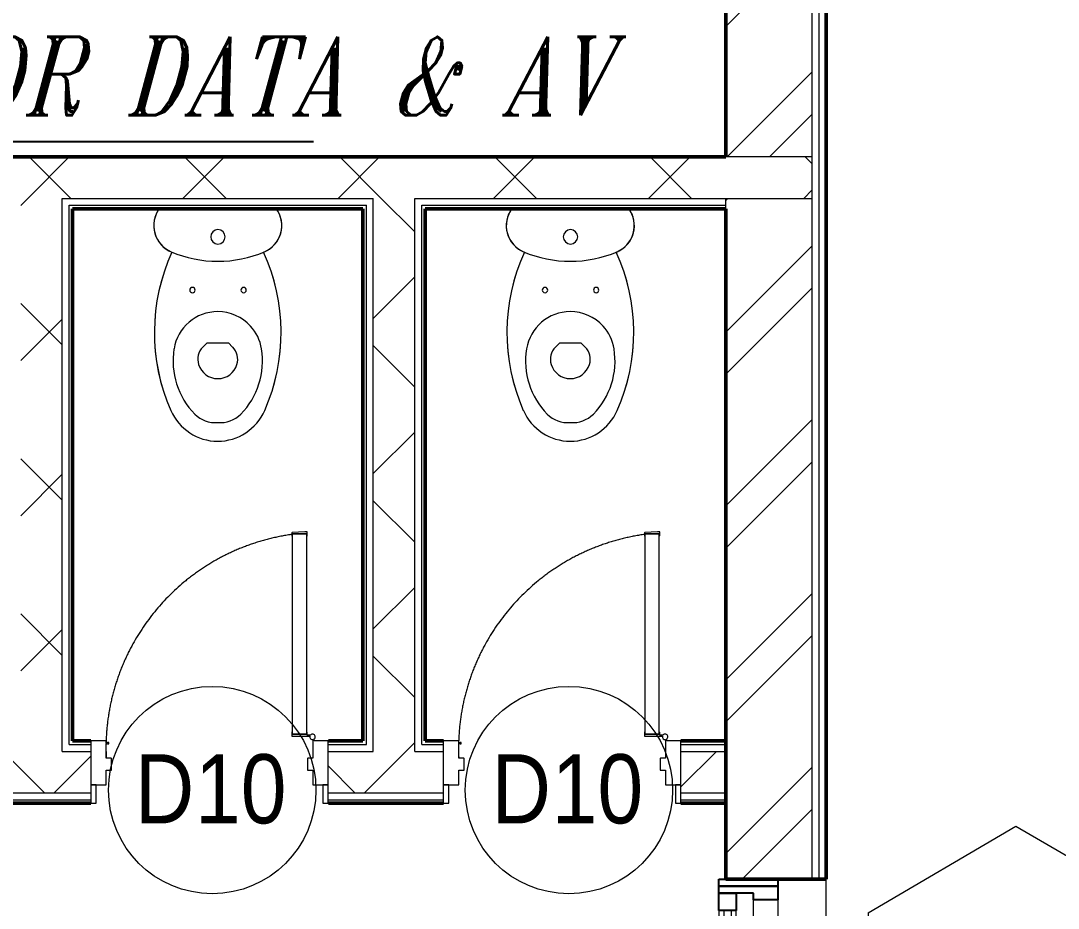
# Model space of a CAD drawing. Header units: millimetres. Extents: x -9358 to 257996, y -67499 to 9117.
# Drawn here: x 48860 to 51862, y -40282 to -37714 of the extents above; entities that cross this region are included whole.
import ezdxf
from ezdxf import colors
from ezdxf.entities.mleader import LeaderData, LeaderLine
from ezdxf.math import Vec2, Vec3

# ---------------------------------------------------------------- set-up
doc = ezdxf.new("R2010")
doc.units = ezdxf.units.MM
doc.header["$LTSCALE"] = 1000
doc.linetypes.add('Centre', pattern=[31.75, 6.35, -4.7625, 15.875, -4.7625])
for name, color, linetype, lineweight in [('A-DETL-GENF-1', 8, 'Continuous', 9), ('A-DOOR', 8, 'Continuous', 9), ('A-DOOR-2', 8, 'Centre', 9), ('A-DOR', 8, 'Continuous', 9), ('A-FLR-PAT', 8, 'Continuous', 18), ('A-TYP-DOR', 8, 'Continuous', 0), ('A-TYP-WIN', 8, 'Continuous', 0), ('A-WAL-CLD', 8, 'Continuous', 9), ('A-WAL-CMU', 8, 'Continuous', 50), ('A-WAL-PAT-1', 8, 'Continuous', 9), ('A-WIN', 8, 'Continuous', 9), ('A-WIN-1', 8, 'Continuous', 25), ('A-WIN-2', 8, 'Continuous', 18), ('P-SANR-FIXT', 8, 'Continuous', 9)]:
    doc.layers.add(name, color=color, linetype=linetype, lineweight=lineweight)
doc.layers.add('DATANET', color=4, linetype='Continuous')
doc.styles.add('Arial_7', font='arial.ttf', dxfattribs={"width": 0.85, "height": 200})
doc.styles.add('ELEC', font='romant.shx', dxfattribs={"width": 0.8, "oblique": 15, "height": 0.18})
pattern_1 = [(45, (0, 0), (-224.5064, 224.5064), []), (135, (0, 0), (-224.5064, -224.5064), [])]

# ---------------------------------------------------------------- blocks, each defined once
blk = doc.blocks.new('Window Tag - Window Tag-41068-01-Ground Floor Plan')
at = {"layer": 'A-TYP-WIN'}
for p, q in [((-4.506, 1.627), (-0.238, 4.142)), ((-0.238, 4.142), (4.181, 1.556)), ((-4.506, 1.627), (-4.506, -1.959)), ((4.181, 1.556), (4.181, -1.888)), ((-4.506, -1.959), (-0.238, -4.474)), ((-0.238, -4.474), (4.181, -1.888))]:
    blk.add_line(p, q, dxfattribs=at)
blk = doc.blocks.new('Door Tag - Door Tag-41184-01-Ground Floor Plan')
at = {"layer": 'A-TYP-DOR'}
blk.add_circle((0, 0), 3, dxfattribs=at)
blk = doc.blocks.new('WC w Cistern _5_ - 540 x 360mm-V67-01-Ground Floor Furniture Plan')
at = {"layer": 'P-SANR-FIXT'}
for p, q in [((-43.1, -430.6), (-30.8, -418.2)), ((-30.8, -418.2), (30.8, -418.2)), ((30.8, -418.2), (43.1, -430.6))]:
    blk.add_line(p, q, dxfattribs=at)
for centre, radius, start, end in [((-102.8, -78.7), 82.5, 143.2329, 246.8782), ((-102.8, -78.7), 82.5, 143.5196, 248.8192), ((102.8, -78.7), 82.5, 291.1808, 36.4804), ((102.8, -78.7), 82.5, 293.1218, 36.7671), ((0.6, -111.3), 20.9, 360, 180), ((0.6, -111.3), 20.9, 180, 360), ((375, -388.2), 558.4, 155.3545, 203.7969), ((375, -388.2), 558.4, 155.3903, 203.7969), ((0, 162.1), 344.3, 246.8782, 293.1218), ((-375, -388.2), 558.4, 336.2031, 24.6455), ((-375, -388.2), 558.4, 336.2031, 24.6097), ((-73.2, -265.4), 7.83, 0, 180), ((-73.2, -265.4), 7.83, 180, 360), ((74.8, -265.4), 7.83, 360, 180), ((74.8, -265.4), 7.83, 180, 360), ((0, -455.9), 128.2, 89.9985, 170.9061), ((0, -455.9), 128.2, 42.4453, 90.0015), ((0, -455.9), 128.2, 9.0939, 42.4453), ((90.5, -470.4), 219.9, 170.9061, 224.3974), ((-7.8, -465.9), 50, 135, 197.1865), ((7.8, -465.9), 50, 342.8171, 45), ((-90.5, -470.4), 219.9, 315.6026, 9.0939), ((0, -463.5), 58.1, 197.1865, 342.8171), ((1.4, -553), 150, 203.7969, 269.4689), ((1.4, -553), 150, 203.7969, 269.4689), ((-8.3, -567.1), 81.6, 224.3974, 275.8355), ((-1.4, -553), 150, 270.5311, 336.2031), ((-1.4, -553), 150, 270.5311, 336.2031), ((8.3, -567.1), 81.6, 264.1645, 315.6026)]:
    blk.add_arc(centre, radius, start, end, dxfattribs=at)
blk = doc.blocks.new('Wooden door with louvers - WC Wooden door 700 x 2200mm-2594680-01-Ground Floor Furniture Plan')
at = {"layer": 'A-DETL-GENF-1'}
for p, q in [((237.9, 691.4), (237.9, 684.2)), ((275.5, 695.6), (239.4, 693.1)), ((282.4, 695.6), (275.5, 695.6)), ((282.4, 684.2), (282.4, 695.6)), ((239.2, 682.9), (239.2, 689.2)), ((239.2, 689.2), (281.1, 689.2)), ((281.1, 689.2), (281.1, 682.9)), ((237.9, 115), (237.9, 105.1)), ((239.2, 109.4), (239.2, 116.3)), ((281.1, 109.4), (239.2, 109.4)), ((239.5, 103.5), (290.2, 103.5)), ((281.1, 115.7), (281.1, 109.4)), ((282.4, 107.1), (282.4, 114.5)), ((291.9, 107.1), (282.4, 107.1)), ((299.2, 94.4), (299.2, 40.2)), ((302.6, 90), (302.6, 95.8)), ((-299.2, 90), (-343.7, 90)), ((-343.7, 90), (-343.7, -37)), ((-299.2, 85.1), (-299.2, 90)), ((-296, 84.9), (-299.2, 85.1)), ((-299.2, 82.3), (-296, 82.6)), ((-299.2, 40.2), (-299.2, 82.3)), ((-295, 84.9), (-296, 84.9)), ((-296, 82.6), (-295, 82.6)), ((-291.9, 85.7), (-295, 85.7)), ((-295, 85.7), (-295, 84.9)), ((-295, 82.6), (-295, 81.7)), ((-295, 81.7), (-291.9, 81.7)), ((-291.9, 81.7), (-291.9, 85.7)), ((343.6, 90), (302.6, 90)), ((343.6, -37), (343.6, 90)), ((-284.5, 40.2), (-299.2, 40.2)), ((-283.4, 6.4), (-283.4, 39)), ((283.4, 39), (283.4, 6.4)), ((299.2, 40.2), (284.5, 40.2)), ((-299.2, -37), (-299.2, 5.2)), ((-299.2, 5.2), (-284.5, 5.2)), ((284.5, 5.2), (299.2, 5.2)), ((299.2, 5.2), (299.2, -37)), ((-343.7, -37), (-299.2, -37)), ((299.2, -37), (343.6, -37))]:
    blk.add_line(p, q, dxfattribs=at)
for centre, radius, start, end in [((239.5, 691.5), 1.54, 94, 184), ((239.2, 684.2), 1.27, 180, 270), ((281.1, 684.2), 1.27, 270, 0), ((239.2, 115), 1.27, 90, 180), ((239.5, 105.1), 1.57, 180, 270), ((281.1, 114.5), 1.27, 360, 90), ((297.8, 102), 7.79, 168.7932, 280.213), ((297.8, 102), 7.79, 307.4633, 139.375), ((-284.5, 39), 1.14, 0, 90), ((284.5, 39), 1.14, 90, 180), ((-284.5, 6.4), 1.14, 270, 0), ((284.5, 6.4), 1.14, 180, 270)]:
    blk.add_arc(centre, radius, start, end, dxfattribs=at)
at = {"layer": 'A-DOOR'}
for p, q in [((281.1, 689.2), (239.2, 689.2)), ((239.2, 689.2), (239.2, 493.5)), ((281.1, 503.5), (281.1, 689.2)), ((239.2, 493.5), (239.2, 109.4)), ((281.1, 109.4), (281.1, 503.5)), ((239.2, 109.4), (281.1, 109.4)), ((-327.8, -37), (-343.7, -37)), ((-343.7, -37), (-343.7, -90)), ((-327.8, -90), (-327.8, -37)), ((327.8, -37), (327.8, -90)), ((343.6, -37), (327.8, -37)), ((343.6, -90), (343.6, -37)), ((-343.7, -90), (-327.8, -90)), ((327.8, -90), (343.6, -90))]:
    blk.add_line(p, q, dxfattribs=at)
at = {"layer": 'A-DOOR-2'}
blk.add_arc((325.1, 68.8), 624.8, 97.9009, 182.3153, dxfattribs=at)
blk = doc.blocks.new('Sliding_Window_Single_Without vision panel - 1000 X 1000-2698917-01-Ground Floor Furniture Plan')
at = {"layer": 'A-WIN'}
for p, q in [((-425, 85), (455, 85)), ((-10, 15), (-425, 15)), ((425, 15), (40, 15)), ((-10, -35), (-395, -35)), ((40, -35), (425, -35)), ((-395, -85), (-10, -85)), ((475, -85), (40, -85)), ((40, -85), (475, -85))]:
    blk.add_line(p, q, dxfattribs=at)
at = {"layer": 'A-WIN-1'}
for p, q in [((-485, 85), (-465, 85)), ((-465, 85), (-425, 85)), ((-465, -85), (-465, 85)), ((-465, 85), (-465, -85)), ((-425, 85), (-425, 15)), ((455, 85), (465, 85)), ((455, 15), (455, 85)), ((495, 85), (495, -85)), ((495, -85), (495, 85)), ((-445, 15), (-445, -85)), ((-425, 15), (-445, 15)), ((-10, -35), (-10, 15)), ((-10, 15), (40, 15)), ((40, 15), (40, -35)), ((425, -35), (425, 15)), ((425, 15), (475, 15)), ((475, 15), (455, 15)), ((475, -85), (475, 15)), ((475, 15), (475, -35)), ((-445, -85), (-445, -35)), ((-445, -35), (-395, -35)), ((-395, -35), (-395, -85)), ((-10, -85), (-10, -35)), ((-10, -35), (40, -35)), ((40, -35), (-10, -35)), ((40, -35), (40, -85)), ((475, -35), (425, -35)), ((-485, -85), (-485, -65)), ((-465, -85), (-485, -85)), ((-445, -85), (-465, -85)), ((-395, -85), (-445, -85)), ((40, -85), (-10, -85)), ((495, -85), (475, -85)), ((515, -85), (495, -85))]:
    blk.add_line(p, q, dxfattribs=at)
at = {"layer": 'A-WIN-2'}
for p, q in [((40, 0), (425, 0)), ((40, -20), (40, 0)), ((425, -20), (40, -20)), ((425, 0), (425, -20)), ((-395, -50), (-10, -50)), ((-395, -70), (-395, -50)), ((-10, -50), (-10, -70)), ((-10, -70), (-395, -70))]:
    blk.add_line(p, q, dxfattribs=at)
blk = doc.blocks.new('G')
at = {"layer": 'A-WAL-PAT-1'}
h = blk.add_hatch(dxfattribs=at)
h.set_pattern_fill('FP_1', color=256, style=0, pattern_type=2)
h.set_pattern_definition([(45, (0, 0), (-251.4472, 251.4472), []), (45, (0, 381), (-251.4472, 251.4472), [])])
h.paths.add_polyline_path([(50900, -40050), (51150, -40050), (51150, -38080), (50900, -38080), (50900, -39381.7)], flags=0)
h.paths.add_polyline_path([(51150, -37960), (51150, -36960), (50900, -36960), (50900, -37960)], flags=0)
h.paths.add_polyline_path([(50900, -36840), (51150, -36840), (51150, -36520), (50900, -36520), (50900, -36820)], flags=0)
h = blk.add_hatch(dxfattribs=at)
h.set_pattern_fill('FP_2', color=256, style=0, pattern_type=2)
h.set_pattern_definition([(0, (0, 0), (812.8, 203.2), [33.528, -576.072, 33.528, -576.072, -3251.2]), (0, (0, 0), (812.8, 203.2), [-1219.2, 33.528, -1185.672, 33.528, -576.072, -1422.4]), (0, (0, 0), (812.8, 203.2), [-3048, 33.528, -372.872, 33.528, -982.472]), (120, (304.8, 101.6), (-582.37636, 602.30545), [33.528, -576.072, 33.528, -576.072, -3251.2]), (120, (304.8, 101.6), (-582.37636, 602.30545), [-1219.2, 33.528, -1185.672, 33.528, -576.072, -1422.4]), (120, (304.8, 101.6), (-582.37636, 602.30545), [-3048, 33.528, -372.872, 33.528, -982.472]), (240, (406.4, 508), (-230.42364, -805.50545), [33.528, -576.072, 33.528, -576.072, -3251.2]), (240, (406.4, 508), (-230.42364, -805.50545), [-1219.2, 33.528, -1185.672, 33.528, -576.072, -1422.4]), (240, (406.4, 508), (-230.42364, -805.50545), [-3048, 33.528, -372.872, 33.528, -982.472])])
h.paths.add_polyline_path([(51190, -40050), (51190, -36520), (51170, -36520), (51170, -40050)], flags=0)
h = blk.add_hatch(dxfattribs=at)
h.set_pattern_fill('FP_3', color=256, style=0, pattern_type=2)
h.set_pattern_definition(pattern_1)
h.paths.add_polyline_path([(46710, -38080), (51150, -38080), (51150, -37960), (46590, -37960), (46590, -38080)], flags=0)
h = blk.add_hatch(dxfattribs=at)
h.set_pattern_fill('FP_3', color=256, style=0, pattern_type=2)
h.set_pattern_definition(pattern_1)
h.paths.add_polyline_path([(48860, -39680), (48980, -39680), (48980, -38080), (48860, -38080), (48860, -39660)], flags=0)
h = blk.add_hatch(dxfattribs=at)
h.set_pattern_fill('FP_3', color=256, style=0, pattern_type=2)
h.set_pattern_definition(pattern_1)
h.paths.add_polyline_path([(49880, -39680), (50000, -39680), (50000, -38080), (49880, -38080), (49880, -39660)], flags=0)
h = blk.add_hatch(dxfattribs=at)
h.set_pattern_fill('FP_3', color=256, style=0, pattern_type=2)
h.set_pattern_definition(pattern_1)
h.paths.add_polyline_path([(46740, -39800), (49062.7, -39800), (49062.7, -39680), (46710, -39680), (46710, -39800)], flags=0)
h.paths.add_polyline_path([(50900, -39800), (50900, -39680), (50770, -39680), (50770, -39800), (50783.3, -39800)], flags=0)
h.paths.add_polyline_path([(50069.4, -39800), (50082.7, -39800), (50082.7, -39680), (49750, -39680), (49750, -39800), (49781.2, -39800)], flags=0)
at = {"layer": 'A-FLR-PAT'}
blk.add_line((51190, -41000), (51190, -40050), dxfattribs=at)
at = {"layer": 'A-WAL-CLD'}
for p, q in [((51150, -40050), (51150, -34900)), ((51170, -40050), (51170, -34880)), ((51150, -37960), (50900, -37960)), ((48980, -39680), (48980, -38080)), ((48980, -38080), (49880, -38080)), ((49880, -39680), (49880, -38080)), ((50000, -39680), (50000, -38080)), ((50000, -38080), (51150, -38080)), ((50900, -38110), (50900, -38080)), ((49000, -39660), (49000, -38100)), ((49000, -38100), (49860, -38100)), ((49860, -39660), (49860, -38100)), ((50020, -39660), (50020, -38100)), ((50020, -38100), (50900, -38100)), ((48980, -39680), (49062.7, -39680)), ((49000, -39660), (49062.7, -39660)), ((49750, -39660), (49860, -39660)), ((49750, -39680), (49880, -39680)), ((50000, -39680), (50082.7, -39680)), ((50020, -39660), (50082.7, -39660)), ((50770, -39660), (50900, -39660)), ((50770, -39680), (50900, -39680)), ((46590, -39800), (49062.7, -39800)), ((49750, -39800), (50082.7, -39800)), ((50770, -39800), (50900, -39800)), ((46570, -39820), (49062.7, -39820)), ((49750, -39820), (50082.7, -39820)), ((50770, -39820), (50900, -39820))]:
    blk.add_line(p, q, dxfattribs=at)
at = {"layer": 'A-WAL-CMU'}
for p, q in [((51190, -40050), (51190, -34860)), ((50900, -36960), (50900, -37960)), ((50900, -37960), (46710, -37960)), ((49010, -39650), (49010, -38110)), ((49010, -38110), (49850, -38110)), ((49850, -38110), (49850, -39650)), ((50030, -39650), (50030, -38110)), ((50030, -38110), (50900, -38110)), ((50900, -38110), (50900, -40050)), ((49062.7, -39650), (49010, -39650)), ((49850, -39650), (49750, -39650)), ((50082.7, -39650), (50030, -39650)), ((50900, -39650), (50770, -39650)), ((50900, -39830), (50900, -39650)), ((46560, -39830), (49062.7, -39830)), ((49750, -39830), (50082.7, -39830)), ((50770, -39830), (50900, -39830)), ((50900, -40050), (51190, -40050))]:
    blk.add_line(p, q, dxfattribs=at)
at = {"layer": 'A-DOR'}
for p in [(49406.3, -39740), (50426.3, -39740)]:
    blk.add_blockref('Wooden door with louvers - WC Wooden door 700 x 2200mm-2594680-01-Ground Floor Furniture Plan', p, dxfattribs=at)
at = {"layer": 'A-WIN', "rotation": 270.0000000000002}
blk.add_blockref('Sliding_Window_Single_Without vision panel - 1000 X 1000-2698917-01-Ground Floor Furniture Plan', (50965, -40535), dxfattribs=at)
at = {"layer": 'P-SANR-FIXT'}
for p in [(49430, -38080), (50450, -38080)]:
    blk.add_blockref('WC w Cistern _5_ - 540 x 360mm-V67-01-Ground Floor Furniture Plan', p, dxfattribs=at)

msp = doc.modelspace()

# ---------------------------------------------------------------- block references
msp.add_blockref('G', (0, -148.1))

# ---------------------------------------------------------------- next in the draw order: block references
at = {"layer": 'A-TYP-DOR', "xscale": 99.99999999999991, "yscale": 99.99999999999991, "zscale": 99.99999999999991}
for p in [(49414, -39940), (50446, -39940)]:
    msp.add_blockref('Door Tag - Door Tag-41184-01-Ground Floor Plan', p, dxfattribs=at)
at = {"layer": 'A-TYP-WIN', "xscale": 99.99999999999991, "yscale": 99.99999999999991, "zscale": 99.99999999999991}
msp.add_blockref('Window Tag - Window Tag-41068-01-Ground Floor Plan', (51762.7, -40458.4), dxfattribs=at)

# ---------------------------------------------------------------- next in the draw order: texts
at = {"layer": 'A-TYP-DOR', "char_height": 200, "attachment_point": 1, "style": 'Arial_7'}
for s, insert, width in [('D', (49190.3, -39836.4), 211.245), ('10', (49364.6, -39836.4), 327.088), ('D', (50222.3, -39836.4), 211.245), ('10', (50396.6, -39836.4), 327.088)]:
    msp.add_mtext(s, dxfattribs=dict(at, insert=insert, width=width))

# ---------------------------------------------------------------- next in the draw order: leaders
at = {"layer": 'DATANET', "color": 3}
ml = msp.add_multileader_mtext('Standard', dxfattribs=at)
ml.set_content('{\\C4;CABLE TRUNK (300X100X150mm) FOR DATA & AV}', color=2, style='ELEC')
ml.set_leader_properties(color=4)
ml.build(insert=Vec2(0, 0))
ml.multileader.update_dxf_attribs({"text_left_attachment_type": 6, "text_right_attachment_type": 6, "dogleg_length": 1703.1, "arrow_head_size": 151.4})
ctx = ml.context
ctx.base_point, ctx.char_height, ctx.arrow_head_size, ctx.landing_gap_size, ctx.plane_origin = Vec3(44009.8, -38063.3), 227.107, 151.4, 22.7, Vec3(31362.6, -74331.7)
ctx.left_attachment, ctx.right_attachment = 6, 6
notes = []
notes.append((ctx, [(0, (1, 1, 0), (43832.2, -38063.3), (1, 0), 177.6, [(0, [(42814.6, -38574.3)], 0, [])])]))
ctx.mtext.insert, ctx.mtext.width, ctx.mtext.line_spacing_factor, ctx.mtext.flow_direction = Vec3(44032.5, -37760.4), 213786.42, 2, 5
for ctx, leaders in notes:
    for number, flags, end, landing, length, lines in leaders:
        leader = LeaderData()
        leader.index, (leader.has_last_leader_line, leader.has_dogleg_vector, leader.attachment_direction) = number, flags
        leader.last_leader_point, leader.dogleg_vector, leader.dogleg_length = Vec3(end), Vec3(landing), length
        for number, points, colour, breaks in lines:
            line = LeaderLine()
            line.index, line.vertices, line.color, line.breaks = number, Vec3.list(points), colors.encode_raw_color(colour), breaks
            leader.lines.append(line)
        ctx.leaders.append(leader)

doc.saveas('drawing.dxf')
